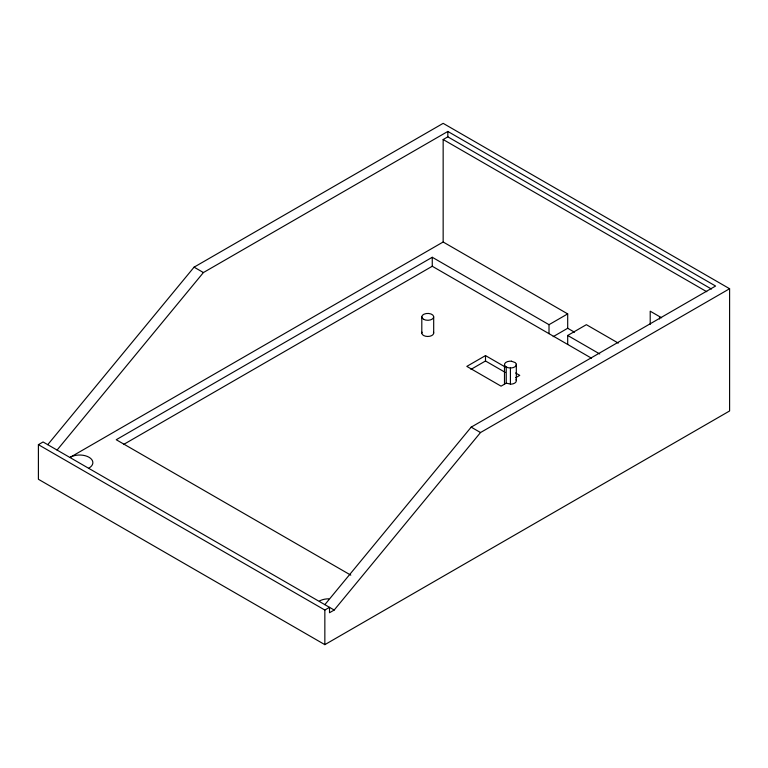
<?xml version="1.0" encoding="UTF-8"?>
<svg xmlns="http://www.w3.org/2000/svg" width="768" height="768" viewBox="0 0 768 768"><rect width="100%" height="100%" fill="white"/><g stroke="black" fill="none" stroke-linecap="round" stroke-linejoin="round"><path stroke-width="1.15" d="M47.741 444.672L194.074 267.158L443.155 123.35L729.6 288.73L729.6 410.966L324.845 644.65L38.4 479.27L38.4 444.672L43.066 441.974L334.186 610.042L480.518 432.538L729.6 288.73M57.082 450.058L203.414 272.554L447.83 131.443L715.594 286.032L471.178 427.142L324.845 604.656M88.992 468.038A13.21 7.622 0 0 0 88.992 457.248A13.21 7.622 0 0 0 70.31 457.248L443.155 241.997L443.155 139.526L447.83 136.829L711.437 289.027M553.171 336.662L567.696 328.272L567.696 313.891L549.014 324.682L432.259 257.27L116.237 439.728L350.794 575.146M123.494 444.528L432.259 266.256L591.466 358.176M505.219 366.979L485.501 355.603L466.819 366.384L501.072 386.16L506.237 383.174L506.237 366.998M470.966 369.379L485.501 360.989L505.219 372.374M567.696 344.458L567.696 335.462L586.378 324.682L618.288 343.104M515.616 377.76L519.754 375.37L515.597 372.979M38.4 444.672L324.845 610.042L329.51 607.344L329.51 612.739L334.186 610.042M443.155 139.526L706.771 291.725M661.622 317.789L650.208 311.194L650.208 324.384M443.155 241.997L567.696 313.891M567.696 328.272L574.522 332.218M567.696 335.462L599.731 353.962M194.074 267.158L203.414 272.554M471.178 427.142L480.518 432.538M506.237 383.174L510.922 384.182A5.942 3.427 0 0 0 516 379.594M659.549 316.589L659.549 318.989M549.014 324.682L549.014 333.667M516.326 364.291L516.326 380.467M510.413 367.997L510.413 384.173M504.49 364.877L504.49 384.058M485.501 355.603L485.501 360.989M447.83 131.443L447.83 136.829M433.69 316.858L433.69 333.043M432.259 257.27L432.259 266.256M421.805 316.858L421.805 333.043M324.845 610.042L324.845 644.65M319.392 601.056A13.21 7.622 0 0 1 328.733 598.819M433.488 332.15A5.942 3.427 0 0 1 427.747 336.47A5.942 3.427 0 0 1 422.006 332.15M511.45 361.21L509.894 361.171A5.942 3.427 0 0 0 505.536 366.547L507.888 367.699L510.922 368.006A5.942 3.427 0 0 0 515.28 362.621L511.45 361.21M423.542 319.286A5.942 3.427 0 0 0 433.488 317.75A5.942 3.427 0 0 0 426.202 313.546A5.942 3.427 0 0 0 423.542 319.286"/></g></svg>
